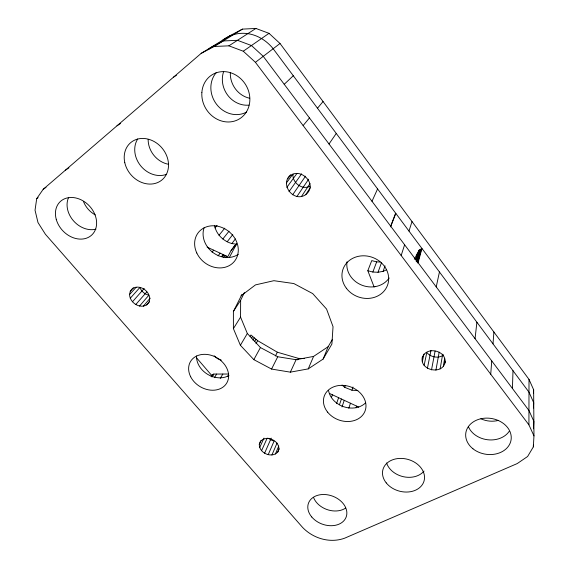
<?xml version="1.0" encoding="UTF-8"?>
<svg xmlns="http://www.w3.org/2000/svg" width="569" height="569" viewBox="0 0 569 569"><rect width="100%" height="100%" fill="white"/><g stroke="black" fill="none" stroke-linecap="round" stroke-linejoin="round"><path stroke-width="0.85" d="M533.964 435.897L528.928 424.865L529.006 379.381L280.019 43.486L269.009 33.336L255.901 28.45L242.437 29.119L230.331 35.513L201.17 53.365L43.194 189.299L36.708 198.638L35.036 210.217L37.988 222.55L45.406 234.264L302.616 527.449C313.249 538.53 329.984 543.523 344.65 538.189L517.242 463.564L527.612 456.494L533.352 446.871L533.964 435.897L533.644 389.772L529.006 379.381M332.474 339.309L328.157 346.706L313.583 356.414L296.086 359.708L277.729 356.749L260.424 347.559L247.33 333.484L240.566 317.111L240.637 300.247L244.407 292.551M512.427 388.485L513.003 370.704M533.459 393.243L533.644 389.772M533.445 408.023L533.729 402.731L528.985 392.162L273.163 48.735C260.559 33.002 238.873 27.632 222.202 40.491M533.452 428.827L533.857 421.345L528.957 410.512L263.248 56.331L251.455 45.534L237.486 40.307L223.204 40.961L210.438 47.696L208.46 49.389M490.734 374.231L491.737 360.902M493.01 343.868L493.899 332.026M475.051 338.662L476.9 322.239M422.618 356.294C417.973 370.49 443.742 376.024 445.278 361.194M443.336 366.322L444.645 358.527M440.129 368.911L442.675 354.217M435.911 370.163L439.183 352.133M431.508 369.921L435.086 351.094M427.411 368.307L430.975 350.369M424.125 365.419L426.786 352.524C430.761 357.282 438.663 358.868 443.642 354.864M422.319 361.749L423.941 354.053M436.224 286.911L439.446 271.961M129.547 294.543L130.308 291.157L132.556 288.504C140.806 283.405 152.72 293.263 148.978 302.295L146.695 304.899C139.448 309.123 129.81 302.53 129.547 294.543L136.112 287.288M418.073 262.714L421.949 248.468L419.04 250.225L414.317 259.293M417.603 262.992L421.494 248.745M417.027 261.932L420.498 249.35M416.238 261.704L419.495 249.955M416.238 260.303L419.04 250.225M415.669 259.82L417.561 253.07M356.123 407.795L356.649 406.124M287.75 178.766C297.295 163.829 319.721 183.687 305.645 194.74C293.54 202.927 279.166 184.064 290.759 174.704M401.173 255.517L404.609 244.762M408.983 231.057L412.013 221.554M348.818 408.215L350.447 403.222M342.061 385.071L344.7 387.333L351.919 390.213L352.979 387.005M342.005 406.949L344.245 400.327M339.437 404.787L341.428 399.011M344.7 387.333L345.248 385.739M336.592 403.457L338.612 397.695M380.028 262.003L376.657 261.875L371.749 260.602L367.823 270.73L372.859 272.046L378.029 272.259L383.115 271.335L385.035 265.851M378.029 272.259L381.429 262.857M259.286 444.396L260.317 441.565C266.157 434.659 279.251 440.292 278.91 449.126L277.828 451.95C271.946 458.699 259.073 453.152 259.286 444.396L261.086 440.47M331.528 397.254L332.424 394.801M395.391 213.716L390.498 226.875L395.846 213.425M372.859 272.046L376.657 261.875M241.989 294.358L233.397 311.463L233.404 328.619L240.395 345.291L253.845 359.651L271.569 369.068L290.354 372.154L308.234 368.89L323.107 359.082L328.157 346.706M277.828 451.95L279.173 448.763M275.368 454.048L278.739 446.075M271.932 455.001L277.053 443.038M308.234 368.89L313.583 356.414M268.198 454.688L274.073 441.153L270.545 439.723L268.767 438.244M264.592 453.223L271.242 438.144M261.555 450.705L267.231 438.045M371.991 201.291L377.588 188.915M259.692 447.568L263.98 438.109M297.679 359.885L298.384 358.356L304.586 358.591M290.354 372.154L296.086 359.708M422.255 357.993C425.619 345.625 447.113 350.241 444.994 362.922M271.569 369.068L277.729 356.749M275.432 355.974L277.338 352.204L298.384 358.356M227.38 257.43L231.121 250.445L234.627 245.772M229.513 257.138L236.491 244.158M253.845 359.651L260.424 347.559M256.014 343.626L257.657 340.675L250.943 334.999L250.097 336.457M254.67 341.514L255.908 339.302M252.956 340.098L254.208 337.901M251.711 337.929L252.551 336.464M227.735 376.329L228.624 374.786M323.107 359.082L331.898 344.06L333.036 326.677L326.578 309.074L312.701 293.59L293.832 283.554L273.895 280.695L255.488 284.891L241.036 295.823M240.395 345.291L247.33 333.484M220.246 378.435L222.828 374.039M214.428 377.716L216.618 374.061M212.038 376.991L213.809 374.068L228.29 374.025M211.099 376.628L211.988 375.163M211.839 376.18L212.728 374.722M212.145 376.465L213.467 374.274M233.404 328.619L240.566 317.111M233.397 311.463L240.637 300.247M305.645 194.74L310.276 187.67M301.463 196.483L310.013 183.595M296.954 196.469L308.64 179.199M329.01 143.993L336.265 133.445M292.637 194.804L305.546 176.162M289.031 191.589L301.627 173.837M286.854 187.357L296.997 173.367M286.442 182.912L292.473 174.704M226 257.714L227.017 256.363L207.137 247.131M231.121 250.445L236.725 243.724M225.388 257.43L226.405 256.078M233.816 247.238L235.31 245.246M223.532 257.48L225.068 255.453M221.576 256.576L223.119 254.549M214.591 225.395C216.007 234.136 223.411 241.27 231.868 243.546L235.381 238.93M222.187 256.861L223.724 254.834M218.083 255.865L220.16 253.177M227.166 241.797L232.771 234.584M212.059 252.152L213.645 250.154M222.813 239.023L229.015 231.206M219.008 235.26L224.769 228.162M303.135 125.557L309.458 117.932M317.488 108.238L323.05 101.538M214.94 227.949L217.073 225.402M146.695 304.899L149.547 301.534M143.324 306.214L150.216 298.12M139.533 306.065L148.801 295.29L145.109 293.824L141.887 291.115L139.775 287.615L130.265 298.227M135.756 304.564L146.823 291.854M132.449 301.79L144.199 288.504M130.308 291.157L133.295 287.878M235.239 245.708L236.704 244.229L231.868 243.546M284.223 84.297L293.284 75.741M229.015 36.644L230.331 35.513M201.17 53.365L214.243 46.48L228.902 45.833L243.269 51.217L255.424 62.32L280.019 43.486M36.708 198.638L38.137 197.635M243.269 51.217L269.009 33.336M43.194 189.299L46.032 187.329M65.257 170.316L68.92 167.805M116.979 125.813L120.607 123.402M228.902 45.833L255.901 28.45M173.616 77.078L176.418 75.307M214.243 46.48L242.437 29.119M211.654 375.369L213.809 374.068M383.115 271.335L386.301 269.919M310.027 186.234C302.132 190.395 292.046 182.677 292.978 174.022M374.637 286.605L375.32 286.584M351.919 390.213L357.858 390.583M221.305 360.149L217.436 358.598L214.129 355.81M329.323 393.35L358.762 407.112M257.657 340.675L277.338 352.204M196.483 357.752L212.116 375.91M255.424 62.32L528.928 424.865M367.823 270.73L374.132 287.032M533.345 445.136L533.352 446.871M166.553 174.32A23.699 20.121 50.6 0 1 140.749 165.906A23.699 20.121 50.6 0 1 137.705 138.964M424.005 471.089A20.84 16.238 15.1 0 1 403.506 476.737A20.84 16.238 15.1 0 1 386.579 462.967M509.12 431.43A22.333 17.838 8.4 0 1 487.605 439.752A22.333 17.838 8.4 0 1 468.344 426.53M95.926 229.179A22.39 17.909 46.8 0 1 73.294 220.608A22.39 17.909 46.8 0 1 68.657 197.379M345.568 508.117A19.631 14.766 20 0 1 313.526 497.398M389.175 277.985A23.052 20.619 19.6 0 1 362.09 285.268A23.052 20.619 19.6 0 1 347.005 261.804M228.944 375.504A20.576 16.494 31 0 1 207.571 374.295A20.576 16.494 31 0 1 196.547 355.966M238.283 254.329A22.497 19.382 38.9 0 1 212.586 252.252A22.497 19.382 38.9 0 1 204.093 227.764M246.576 112.057A25.242 22.703 58.8 0 1 216.611 104.369A25.242 22.703 58.8 0 1 216.213 72.654M365.398 403.058A21.202 17.326 19.7 0 1 343.619 406.693A21.202 17.326 19.7 0 1 328.526 390.405M498.65 420.335A21.608 17.483 7.7 0 1 480.897 418.777M248.966 105.123A24.346 22.042 60.5 0 1 223.51 71.964M168.388 164.256A22.888 19.631 51.6 0 1 148.153 139.348M95.265 214.904A21.658 17.547 47.5 0 1 83.458 201.476M249.699 98.259A23.727 21.579 61.8 0 1 230.31 72.932M124.796 162.72A24.332 20.491 50 0 0 161.575 180.245A24.332 20.491 50 0 0 152.705 140.792A24.332 20.491 50 0 0 124.796 162.72M386.223 482.875A21.338 16.437 15.4 0 0 422.525 484.383A21.338 16.437 15.4 0 0 401.785 458.422A21.338 16.437 15.4 0 0 386.223 482.875M327.616 412.141A21.722 17.568 19.9 0 0 364.231 412.817A21.722 17.568 19.9 0 0 342.282 385.341A21.722 17.568 19.9 0 0 327.616 412.141M201.874 92.363A25.946 23.208 57.5 0 0 236.242 120.486A25.946 23.208 57.5 0 0 239.4 77.54A25.946 23.208 57.5 0 0 201.874 92.363M196.81 253.034A23.08 19.709 38.5 0 0 234.535 261.207A23.08 19.709 38.5 0 0 218.055 226.306A23.08 19.709 38.5 0 0 196.81 253.034M190.672 376.778A21.067 16.7 30.9 0 0 225.253 385.085A21.067 16.7 30.9 0 0 209.968 354.978A21.067 16.7 30.9 0 0 190.672 376.778M346.357 288.234A23.663 20.996 20 0 0 386.621 287.324A23.663 20.996 20 0 0 362.937 255.801A23.663 20.996 20 0 0 346.357 288.234M311.755 516.986A20.071 14.915 20.1 0 0 345.326 518.8A20.071 14.915 20.1 0 0 324.878 494.525A20.071 14.915 20.1 0 0 311.755 516.986M56.224 219.271A22.959 18.18 46.4 0 0 90.827 235.815A22.959 18.18 46.4 0 0 81.026 199.783A22.959 18.18 46.4 0 0 56.224 219.271M472.931 448.77A22.902 18.108 8.8 0 0 510.678 441.672A22.902 18.108 8.8 0 0 481.751 418.578A22.902 18.108 8.8 0 0 472.931 448.77"/></g></svg>
